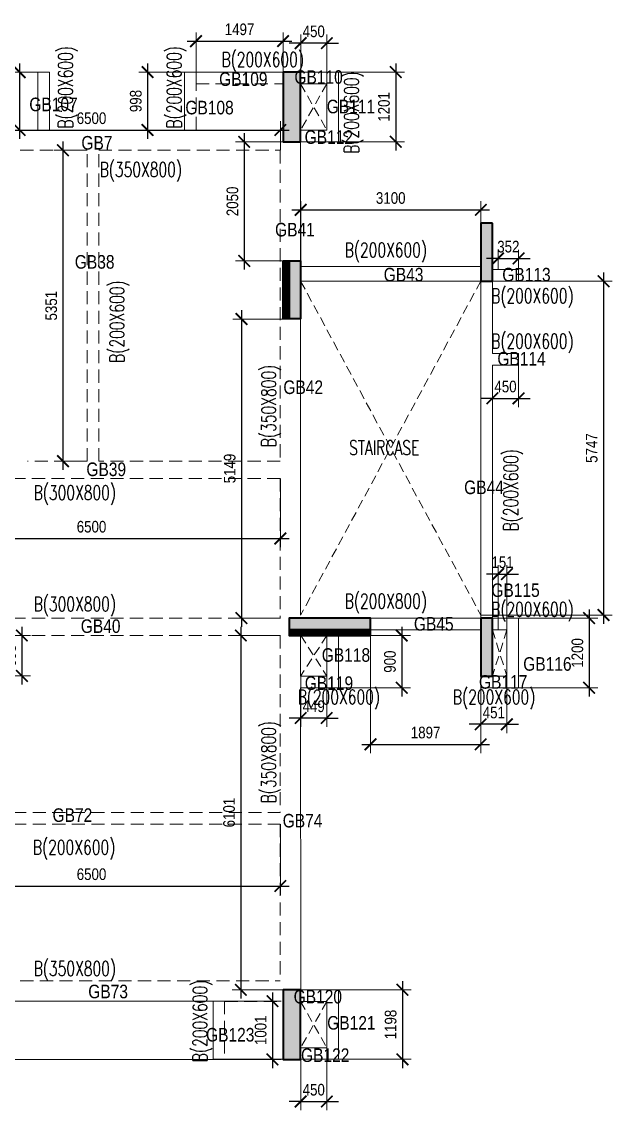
# Model space of a CAD drawing. Header units: millimetres. Extents: x -76 to 54602, y -47 to 25665.
# Drawn here: x 44440 to 54602, y 5287 to 24029 of the extents above; entities that cross this region are included whole.
import ezdxf

# ---------------------------------------------------------------- set-up
doc = ezdxf.new("R2010")
doc.units = ezdxf.units.MM
doc.linetypes.add('DASHED', pattern=[0.75, 0.5, -0.25])
doc.linetypes.add('HIDDEN', pattern=[9.525, 6.35, -3.175])
doc.layers.get('Defpoints').update_dxf_attribs({"color": 1})
for name, color, linetype, lineweight in [('S-BEAM-IDEN', 2, 'Continuous', 9), ('S-COL HATCH', 8, 'Continuous', 35), ('S-COLS', 6, 'Continuous', 35), ('S_FRAMES', 4, 'Continuous', 9), ('STR-CUTOUT', 1, 'Continuous', 13)]:
    doc.layers.add(name, color=color, linetype=linetype, lineweight=lineweight)
doc.styles.add('Dim.s & Anno.(Misc.)', font='ARIALN.TTF')
doc.styles.add('ROMANS', font='romans.shx', dxfattribs={"width": 0.75})
doc.dimstyles.new('A-GFC-100', dxfattribs={"dimscale": 100, "dimtxt": 2, "dimasz": 2, "dimexe": 1.5, "dimexo": 0, "dimgap": 1, "dimtad": 1, "dimdec": 0, "dimdsep": 46, "dimtxsty": 'Dim.s & Anno.(Misc.)', "dimblk": 'ARCHTICK', "dimcen": 0, "dimdle": 1.5, "dimclrd": 256, "dimclre": 8, "dimclrt": 6, "dimazin": 2, "dimtfac": 1, "dimtdec": 0, "dimtix": 1, "dimtmove": 2, "dimatfit": 3, "dimfxl": 1, "dimtolj": 1, "dimlwd": -1, "dimlwe": 9, "dimarcsym": 0})

# ---------------------------------------------------------------- blocks, each defined once
blk = doc.blocks.new('A$C16acb9dc')
at = {"layer": 'S-COL HATCH'}
h = blk.add_hatch(color=8, dxfattribs=at)
h.dxf.hatch_style = 1
h.paths.add_polyline_path([(47475, 17000), (47175, 17000), (47175, 15800), (47475, 15800)])
h = blk.add_hatch(color=8, dxfattribs=at)
h.dxf.hatch_style = 1
h.paths.add_polyline_path([(50777, 14400), (50577, 14400), (50577, 13400), (50777, 13400)])
h = blk.add_hatch(dxfattribs=at)
h.set_pattern_fill('ANSI31', color=8, scale=8)
h.set_pattern_definition([(45, (-490725.384, 57679.764), (-17.9605122, 17.9605122), [])])
h.paths.add_polyline_path([(47276, 13750), (47176, 13750), (47176, 12750), (47276, 12750)])
h = blk.add_hatch(color=8, dxfattribs=at)
h.dxf.hatch_style = 1
h.paths.add_polyline_path([(47276, 12750), (47476, 12750), (47476, 13750), (47276, 13750)])
h = blk.add_hatch(color=8, dxfattribs=at)
h.dxf.hatch_style = 1
h.paths.add_polyline_path([(48677, 7400), (48677, 7600), (47277, 7600), (47277, 7400)])
h = blk.add_hatch(color=8, dxfattribs=at)
h.dxf.hatch_style = 1
h.paths.add_polyline_path([(50777, 7600), (50577, 7600), (50577, 6600), (50777, 6600)])
h = blk.add_hatch(dxfattribs=at)
h.set_pattern_fill('ANSI31', color=8, scale=8, angle=-90)
h.set_pattern_definition([(315, (92606.318, 545500.954), (17.9605122, 17.9605122), [])])
h.paths.add_polyline_path([(48677, 7400), (48677, 7300), (47277, 7300), (47277, 7400)])
h = blk.add_hatch(color=8, dxfattribs=at)
h.dxf.hatch_style = 1
h.paths.add_polyline_path([(47475, 1200), (47175, 1200), (47175, 0), (47475, 0)])
at = {"layer": 'S-COLS'}
for points in [[(47475, 17000), (47175, 17000), (47175, 15800), (47475, 15800)], [(50777, 14400), (50577, 14400), (50577, 13400), (50777, 13400)], [(47176, 13750), (47476, 13750), (47476, 12750), (47176, 12750)], [(47176, 13750), (47276, 13750), (47276, 12750), (47176, 12750)], [(48677, 7300), (48677, 7600), (47277, 7600), (47277, 7300)], [(50777, 7600), (50577, 7600), (50577, 6600), (50777, 6600)], [(48677, 7300), (48677, 7400), (47277, 7400), (47277, 7300)], [(47475, 1200), (47175, 1200), (47175, 0), (47475, 0)]]:
    blk.add_lwpolyline(points, close=True, dxfattribs=at)
blk = doc.blocks.new('_ArchTick')
at = {"color": 0, "linetype": 'ByBlock', "const_width": 0.15}
blk.add_lwpolyline([(-0.5, -0.5), (0.5, 0.5)], dxfattribs=at)
blk = doc.blocks.new('*D211')
at = {"transparency": 16777216}
blk.add_line((44403, 23312), (44403, 22015), dxfattribs=at)
at = {"color": 8, "lineweight": 9, "transparency": 16777216}
for p, q in [((44715, 23162), (44253, 23162)), ((44715, 22165), (44253, 22165))]:
    blk.add_line(p, q, dxfattribs=at)
at = {"layer": 'Defpoints', "color": 0, "transparency": 16777216}
for p in [(44715, 23162), (44403, 22165), (44715, 22165)]:
    blk.add_point(p, dxfattribs=at)
at = {"transparency": 16777216, "xscale": 200, "yscale": 200, "zscale": 200}
for p, rotation in [((44403, 23162), 90), ((44403, 22165), 270)]:
    blk.add_blockref('_ArchTick', p, dxfattribs=dict(at, rotation=rotation))
at = {"color": 6, "transparency": 16777216, "insert": (44201, 22664), "char_height": 200, "attachment_point": 5, "rotation": 90, "style": 'Dim.s & Anno.(Misc.)'}
blk.add_mtext('\\A1;997', dxfattribs=at)
blk = doc.blocks.new('*D212')
at = {"transparency": 16777216}
blk.add_line((46605, 23313), (46605, 22015), dxfattribs=at)
at = {"color": 8, "lineweight": 9, "transparency": 16777216}
for p, q in [((47239, 23163), (46455, 23163)), ((47239, 22165), (46455, 22165))]:
    blk.add_line(p, q, dxfattribs=at)
at = {"layer": 'Defpoints', "color": 0, "transparency": 16777216}
for p in [(47239, 23163), (46605, 22165), (47239, 22165)]:
    blk.add_point(p, dxfattribs=at)
at = {"transparency": 16777216, "xscale": 200, "yscale": 200, "zscale": 200}
for p, rotation in [((46605, 23163), 90), ((46605, 22165), 270)]:
    blk.add_blockref('_ArchTick', p, dxfattribs=dict(at, rotation=rotation))
at = {"color": 6, "transparency": 16777216, "insert": (46403, 22664), "char_height": 200, "attachment_point": 5, "rotation": 90, "style": 'Dim.s & Anno.(Misc.)'}
blk.add_mtext('\\A1;998', dxfattribs=at)
blk = doc.blocks.new('*D213')
at = {"color": 8, "lineweight": 9, "transparency": 16777216}
for p, q in [((47439, 22963), (47439, 23846)), ((48937, 22963), (48937, 23846))]:
    blk.add_line(p, q, dxfattribs=at)
at = {"transparency": 16777216}
blk.add_line((47289, 23696), (49087, 23696), dxfattribs=at)
at = {"layer": 'Defpoints', "color": 0, "transparency": 16777216}
for p in [(48937, 23696), (47439, 22963), (48937, 22963)]:
    blk.add_point(p, dxfattribs=at)
at = {"transparency": 16777216, "xscale": 200, "yscale": 200, "zscale": 200, "rotation": 180}
blk.add_blockref('_ArchTick', (47439, 23696), dxfattribs=at)
at = {"transparency": 16777216, "xscale": 200, "yscale": 200, "zscale": 200}
blk.add_blockref('_ArchTick', (48937, 23696), dxfattribs=at)
at = {"color": 6, "transparency": 16777216, "insert": (48188, 23898), "char_height": 200, "attachment_point": 5, "style": 'Dim.s & Anno.(Misc.)'}
blk.add_mtext('\\A1;1497', dxfattribs=at)
blk = doc.blocks.new('*D214')
at = {"color": 8, "lineweight": 9, "transparency": 16777216}
for p, q in [((49240, 22962), (49240, 23811)), ((49690, 22962), (49690, 23811))]:
    blk.add_line(p, q, dxfattribs=at)
at = {"transparency": 16777216}
for p, q in [((49240, 23661), (49040, 23661)), ((49690, 23661), (49240, 23661)), ((49690, 23661), (49890, 23661))]:
    blk.add_line(p, q, dxfattribs=at)
at = {"layer": 'Defpoints', "color": 0, "transparency": 16777216}
for p in [(49240, 23661), (49240, 22962), (49690, 22962)]:
    blk.add_point(p, dxfattribs=at)
at = {"transparency": 16777216, "xscale": 200, "yscale": 200, "zscale": 200}
blk.add_blockref('_ArchTick', (49240, 23661), dxfattribs=at)
at = {"transparency": 16777216, "xscale": 200, "yscale": 200, "zscale": 200, "rotation": 180}
blk.add_blockref('_ArchTick', (49690, 23661), dxfattribs=at)
at = {"color": 6, "transparency": 16777216, "insert": (49465, 23863), "char_height": 200, "attachment_point": 5, "style": 'Dim.s & Anno.(Misc.)'}
blk.add_mtext('\\A1;450', dxfattribs=at)
blk = doc.blocks.new('*D215')
at = {"transparency": 16777216}
blk.add_line((50876, 23313), (50876, 21812), dxfattribs=at)
at = {"color": 8, "lineweight": 9, "transparency": 16777216}
for p, q in [((49890, 23163), (51026, 23163)), ((49890, 21962), (51026, 21962))]:
    blk.add_line(p, q, dxfattribs=at)
at = {"layer": 'Defpoints', "color": 0, "transparency": 16777216}
for p in [(49890, 23163), (49890, 21962), (50876, 21962)]:
    blk.add_point(p, dxfattribs=at)
at = {"transparency": 16777216, "xscale": 200, "yscale": 200, "zscale": 200}
for p, rotation in [((50876, 23163), 90), ((50876, 21962), 270)]:
    blk.add_blockref('_ArchTick', p, dxfattribs=dict(at, rotation=rotation))
at = {"color": 6, "transparency": 16777216, "insert": (50674, 22562), "char_height": 200, "attachment_point": 5, "rotation": 90, "style": 'Dim.s & Anno.(Misc.)'}
blk.add_mtext('\\A1;1201', dxfattribs=at)
blk = doc.blocks.new('*D157')
at = {"color": 8, "lineweight": 9, "transparency": 16777216}
for p, q in [((42390, 21814), (42390, 22315)), ((48890, 21816), (48890, 22315))]:
    blk.add_line(p, q, dxfattribs=at)
at = {"transparency": 16777216}
blk.add_line((42240, 22165), (49040, 22165), dxfattribs=at)
at = {"layer": 'Defpoints', "color": 0, "transparency": 16777216}
for p in [(48890, 22165), (42390, 21814), (48890, 21816)]:
    blk.add_point(p, dxfattribs=at)
at = {"transparency": 16777216, "xscale": 200, "yscale": 200, "zscale": 200, "rotation": 180}
blk.add_blockref('_ArchTick', (42390, 22165), dxfattribs=at)
at = {"transparency": 16777216, "xscale": 200, "yscale": 200, "zscale": 200}
blk.add_blockref('_ArchTick', (48890, 22165), dxfattribs=at)
at = {"color": 6, "transparency": 16777216, "insert": (45640, 22367), "char_height": 200, "attachment_point": 5, "style": 'Dim.s & Anno.(Misc.)'}
blk.add_mtext('\\A1;6500', dxfattribs=at)
blk = doc.blocks.new('*D166')
at = {"color": 8, "lineweight": 9, "transparency": 16777216}
for p, q in [((42390, 16164), (42390, 14981)), ((48890, 16164), (48890, 14981))]:
    blk.add_line(p, q, dxfattribs=at)
at = {"transparency": 16777216}
blk.add_line((42240, 15131), (49040, 15131), dxfattribs=at)
at = {"layer": 'Defpoints', "color": 0, "transparency": 16777216}
for p in [(42390, 16164), (48890, 16164), (48890, 15131)]:
    blk.add_point(p, dxfattribs=at)
at = {"transparency": 16777216, "xscale": 200, "yscale": 200, "zscale": 200, "rotation": 180}
blk.add_blockref('_ArchTick', (42390, 15131), dxfattribs=at)
at = {"transparency": 16777216, "xscale": 200, "yscale": 200, "zscale": 200}
blk.add_blockref('_ArchTick', (48890, 15131), dxfattribs=at)
at = {"color": 6, "transparency": 16777216, "insert": (45640, 15333), "char_height": 200, "attachment_point": 5, "style": 'Dim.s & Anno.(Misc.)'}
blk.add_mtext('\\A1;6500', dxfattribs=at)
blk = doc.blocks.new('*D169')
at = {"transparency": 16777216}
blk.add_line((45149, 21966), (45149, 16314), dxfattribs=at)
at = {"color": 8, "lineweight": 9, "transparency": 16777216}
for p, q in [((45565, 21816), (44999, 21816)), ((45565, 16464), (44999, 16464))]:
    blk.add_line(p, q, dxfattribs=at)
at = {"layer": 'Defpoints', "color": 0, "transparency": 16777216}
for p in [(45565, 21816), (45149, 16464), (45565, 16464)]:
    blk.add_point(p, dxfattribs=at)
at = {"transparency": 16777216, "xscale": 200, "yscale": 200, "zscale": 200}
for p, rotation in [((45149, 21816), 90), ((45149, 16464), 270)]:
    blk.add_blockref('_ArchTick', p, dxfattribs=dict(at, rotation=rotation))
at = {"color": 6, "transparency": 16777216, "insert": (44947, 19140), "char_height": 200, "attachment_point": 5, "rotation": 90, "style": 'Dim.s & Anno.(Misc.)'}
blk.add_mtext('\\A1;5351', dxfattribs=at)
blk = doc.blocks.new('*D170')
at = {"color": 8, "lineweight": 9, "transparency": 16777216}
for p, q in [((48938, 21962), (48118, 21962)), ((48939, 19911), (48118, 19911))]:
    blk.add_line(p, q, dxfattribs=at)
at = {"transparency": 16777216}
blk.add_line((48268, 22112), (48268, 19761), dxfattribs=at)
at = {"layer": 'Defpoints', "color": 0, "transparency": 16777216}
for p in [(48938, 21962), (48268, 19911), (48939, 19911)]:
    blk.add_point(p, dxfattribs=at)
at = {"transparency": 16777216, "xscale": 200, "yscale": 200, "zscale": 200}
for p, rotation in [((48268, 21962), 90), ((48268, 19911), 270)]:
    blk.add_blockref('_ArchTick', p, dxfattribs=dict(at, rotation=rotation))
at = {"color": 6, "transparency": 16777216, "insert": (48066, 20936), "char_height": 200, "attachment_point": 5, "rotation": 90, "style": 'Dim.s & Anno.(Misc.)'}
blk.add_mtext('\\A1;2050', dxfattribs=at)
blk = doc.blocks.new('*D171')
at = {"transparency": 16777216}
blk.add_line((48221, 19061), (48221, 13612), dxfattribs=at)
at = {"color": 8, "lineweight": 9, "transparency": 16777216}
for p, q in [((48939, 18911), (48071, 18911)), ((48890, 13762), (48071, 13762))]:
    blk.add_line(p, q, dxfattribs=at)
at = {"layer": 'Defpoints', "color": 0, "transparency": 16777216}
for p in [(48939, 18911), (48221, 13762), (48890, 13762)]:
    blk.add_point(p, dxfattribs=at)
at = {"transparency": 16777216, "xscale": 200, "yscale": 200, "zscale": 200}
for p, rotation in [((48221, 18911), 90), ((48221, 13762), 270)]:
    blk.add_blockref('_ArchTick', p, dxfattribs=dict(at, rotation=rotation))
at = {"color": 6, "transparency": 16777216, "insert": (48019, 16337), "char_height": 200, "attachment_point": 5, "rotation": 90, "style": 'Dim.s & Anno.(Misc.)'}
blk.add_mtext('\\A1;5149', dxfattribs=at)
blk = doc.blocks.new('*D188')
at = {"transparency": 16777216}
blk.add_line((48754, 7315), (48754, 6013), dxfattribs=at)
at = {"color": 8, "lineweight": 9, "transparency": 16777216}
for p, q in [((29740, 7165), (48904, 7165)), ((29740, 6163), (48904, 6163))]:
    blk.add_line(p, q, dxfattribs=at)
at = {"layer": 'Defpoints', "color": 0, "transparency": 16777216}
for p in [(29740, 7165), (29740, 6163), (48754, 6163)]:
    blk.add_point(p, dxfattribs=at)
at = {"transparency": 16777216, "xscale": 200, "yscale": 200, "zscale": 200}
for p, rotation in [((48754, 7165), 90), ((48754, 6163), 270)]:
    blk.add_blockref('_ArchTick', p, dxfattribs=dict(at, rotation=rotation))
at = {"color": 6, "transparency": 16777216, "insert": (48552, 6664), "char_height": 200, "attachment_point": 5, "rotation": 90, "style": 'Dim.s & Anno.(Misc.)'}
blk.add_mtext('\\A1;1001', dxfattribs=at)
blk = doc.blocks.new('*D234')
at = {"color": 8, "lineweight": 9, "transparency": 16777216}
for p, q in [((49240, 6362), (49240, 5287)), ((49690, 6362), (49690, 5287))]:
    blk.add_line(p, q, dxfattribs=at)
at = {"transparency": 16777216}
for p, q in [((49240, 5437), (49040, 5437)), ((49240, 5437), (49690, 5437)), ((49690, 5437), (49890, 5437))]:
    blk.add_line(p, q, dxfattribs=at)
at = {"layer": 'Defpoints', "color": 0, "transparency": 16777216}
for p in [(49240, 6362), (49690, 6362), (49690, 5437)]:
    blk.add_point(p, dxfattribs=at)
at = {"transparency": 16777216, "xscale": 200, "yscale": 200, "zscale": 200}
blk.add_blockref('_ArchTick', (49240, 5437), dxfattribs=at)
at = {"transparency": 16777216, "xscale": 200, "yscale": 200, "zscale": 200, "rotation": 180}
blk.add_blockref('_ArchTick', (49690, 5437), dxfattribs=at)
at = {"color": 6, "transparency": 16777216, "insert": (49465, 5639), "char_height": 200, "attachment_point": 5, "style": 'Dim.s & Anno.(Misc.)'}
blk.add_mtext('\\A1;450', dxfattribs=at)
blk = doc.blocks.new('*D235')
at = {"transparency": 16777216}
blk.add_line((50991, 7512), (50991, 6014), dxfattribs=at)
at = {"color": 8, "lineweight": 9, "transparency": 16777216}
for p, q in [((49890, 7362), (51141, 7362)), ((49890, 6164), (51141, 6164))]:
    blk.add_line(p, q, dxfattribs=at)
at = {"layer": 'Defpoints', "color": 0, "transparency": 16777216}
for p in [(49890, 7362), (49890, 6164), (50991, 6164)]:
    blk.add_point(p, dxfattribs=at)
at = {"transparency": 16777216, "xscale": 200, "yscale": 200, "zscale": 200}
for p, rotation in [((50991, 7362), 90), ((50991, 6164), 270)]:
    blk.add_blockref('_ArchTick', p, dxfattribs=dict(at, rotation=rotation))
at = {"color": 6, "transparency": 16777216, "insert": (50789, 6763), "char_height": 200, "attachment_point": 5, "rotation": 90, "style": 'Dim.s & Anno.(Misc.)'}
blk.add_mtext('\\A1;1198', dxfattribs=at)
blk = doc.blocks.new('*D236')
at = {"color": 8, "lineweight": 9, "transparency": 16777216}
for p, q in [((49240, 12762), (49240, 11890)), ((49688, 12761), (49688, 11890))]:
    blk.add_line(p, q, dxfattribs=at)
at = {"transparency": 16777216}
for p, q in [((49240, 12040), (49040, 12040)), ((49688, 12040), (49240, 12040)), ((49688, 12040), (49888, 12040))]:
    blk.add_line(p, q, dxfattribs=at)
at = {"layer": 'Defpoints', "color": 0, "transparency": 16777216}
for p in [(49240, 12762), (49688, 12761), (49240, 12040)]:
    blk.add_point(p, dxfattribs=at)
at = {"transparency": 16777216, "xscale": 200, "yscale": 200, "zscale": 200}
blk.add_blockref('_ArchTick', (49240, 12040), dxfattribs=at)
at = {"transparency": 16777216, "xscale": 200, "yscale": 200, "zscale": 200, "rotation": 180}
blk.add_blockref('_ArchTick', (49688, 12040), dxfattribs=at)
at = {"color": 6, "transparency": 16777216, "insert": (49464, 12242), "char_height": 200, "attachment_point": 5, "style": 'Dim.s & Anno.(Misc.)'}
blk.add_mtext('\\A1;449', dxfattribs=at)
blk = doc.blocks.new('*D237')
at = {"transparency": 16777216}
blk.add_line((50979, 13611), (50979, 12411), dxfattribs=at)
at = {"color": 8, "lineweight": 9, "transparency": 16777216}
for p, q in [((49889, 13461), (51129, 13461)), ((49890, 12561), (51129, 12561))]:
    blk.add_line(p, q, dxfattribs=at)
at = {"layer": 'Defpoints', "color": 0, "transparency": 16777216}
for p in [(49889, 13461), (49890, 12561), (50979, 12561)]:
    blk.add_point(p, dxfattribs=at)
at = {"transparency": 16777216, "xscale": 200, "yscale": 200, "zscale": 200}
for p, rotation in [((50979, 13461), 90), ((50979, 12561), 270)]:
    blk.add_blockref('_ArchTick', p, dxfattribs=dict(at, rotation=rotation))
at = {"color": 6, "transparency": 16777216, "insert": (50777, 13011), "char_height": 200, "attachment_point": 5, "rotation": 90, "style": 'Dim.s & Anno.(Misc.)'}
blk.add_mtext('\\A1;900', dxfattribs=at)
blk = doc.blocks.new('*D238')
at = {"color": 8, "lineweight": 9, "transparency": 16777216}
for p, q in [((52638, 13561), (52638, 14670)), ((52789, 13561), (52789, 14670))]:
    blk.add_line(p, q, dxfattribs=at)
at = {"transparency": 16777216}
for p, q in [((52638, 14520), (52438, 14520)), ((52638, 14520), (52789, 14520)), ((52789, 14520), (52989, 14520))]:
    blk.add_line(p, q, dxfattribs=at)
at = {"layer": 'Defpoints', "color": 0, "transparency": 16777216}
for p in [(52789, 14520), (52638, 13561), (52789, 13561)]:
    blk.add_point(p, dxfattribs=at)
at = {"transparency": 16777216, "xscale": 200, "yscale": 200, "zscale": 200}
blk.add_blockref('_ArchTick', (52638, 14520), dxfattribs=at)
at = {"transparency": 16777216, "xscale": 200, "yscale": 200, "zscale": 200, "rotation": 180}
blk.add_blockref('_ArchTick', (52789, 14520), dxfattribs=at)
at = {"color": 6, "transparency": 16777216, "insert": (52714, 14722), "char_height": 200, "attachment_point": 5, "style": 'Dim.s & Anno.(Misc.)'}
blk.add_mtext('\\A1;151', dxfattribs=at)
blk = doc.blocks.new('*D239')
at = {"transparency": 16777216}
blk.add_line((54205, 13911), (54205, 12411), dxfattribs=at)
at = {"color": 8, "lineweight": 9, "transparency": 16777216}
for p, q in [((52989, 13761), (54355, 13761)), ((52989, 12561), (54355, 12561))]:
    blk.add_line(p, q, dxfattribs=at)
at = {"layer": 'Defpoints', "color": 0, "transparency": 16777216}
for p in [(52989, 13761), (52989, 12561), (54205, 12561)]:
    blk.add_point(p, dxfattribs=at)
at = {"transparency": 16777216, "xscale": 200, "yscale": 200, "zscale": 200}
for p, rotation in [((54205, 13761), 90), ((54205, 12561), 270)]:
    blk.add_blockref('_ArchTick', p, dxfattribs=dict(at, rotation=rotation))
at = {"color": 6, "transparency": 16777216, "insert": (54003, 13161), "char_height": 200, "attachment_point": 5, "rotation": 90, "style": 'Dim.s & Anno.(Misc.)'}
blk.add_mtext('\\A1;1200', dxfattribs=at)
blk = doc.blocks.new('*D240')
at = {"color": 8, "lineweight": 9, "transparency": 16777216}
for p, q in [((52338, 12761), (52338, 11782)), ((52789, 12761), (52789, 11782))]:
    blk.add_line(p, q, dxfattribs=at)
at = {"transparency": 16777216}
for p, q in [((52338, 11932), (52138, 11932)), ((52789, 11932), (52338, 11932)), ((52789, 11932), (52989, 11932))]:
    blk.add_line(p, q, dxfattribs=at)
at = {"layer": 'Defpoints', "color": 0, "transparency": 16777216}
for p in [(52338, 12761), (52789, 12761), (52338, 11932)]:
    blk.add_point(p, dxfattribs=at)
at = {"transparency": 16777216, "xscale": 200, "yscale": 200, "zscale": 200}
blk.add_blockref('_ArchTick', (52338, 11932), dxfattribs=at)
at = {"transparency": 16777216, "xscale": 200, "yscale": 200, "zscale": 200, "rotation": 180}
blk.add_blockref('_ArchTick', (52789, 11932), dxfattribs=at)
at = {"color": 6, "transparency": 16777216, "insert": (52564, 12134), "char_height": 200, "attachment_point": 5, "style": 'Dim.s & Anno.(Misc.)'}
blk.add_mtext('\\A1;451', dxfattribs=at)
blk = doc.blocks.new('*D241')
at = {"color": 8, "lineweight": 9, "transparency": 16777216}
for p, q in [((52540, 18115), (52540, 17395)), ((52990, 18115), (52990, 17395))]:
    blk.add_line(p, q, dxfattribs=at)
at = {"transparency": 16777216}
for p, q in [((52540, 17545), (52340, 17545)), ((52540, 17545), (52990, 17545)), ((52990, 17545), (53190, 17545))]:
    blk.add_line(p, q, dxfattribs=at)
at = {"layer": 'Defpoints', "color": 0, "transparency": 16777216}
for p in [(52540, 18115), (52990, 18115), (52990, 17545)]:
    blk.add_point(p, dxfattribs=at)
at = {"transparency": 16777216, "xscale": 200, "yscale": 200, "zscale": 200}
blk.add_blockref('_ArchTick', (52540, 17545), dxfattribs=at)
at = {"transparency": 16777216, "xscale": 200, "yscale": 200, "zscale": 200, "rotation": 180}
blk.add_blockref('_ArchTick', (52990, 17545), dxfattribs=at)
at = {"color": 6, "transparency": 16777216, "insert": (52765, 17747), "char_height": 200, "attachment_point": 5, "style": 'Dim.s & Anno.(Misc.)'}
blk.add_mtext('\\A1;450', dxfattribs=at)
blk = doc.blocks.new('*D242')
at = {"color": 8, "lineweight": 9, "transparency": 16777216}
for p, q in [((52638, 19765), (52638, 20104)), ((52990, 19765), (52990, 20104))]:
    blk.add_line(p, q, dxfattribs=at)
at = {"transparency": 16777216}
for p, q in [((52638, 19954), (52438, 19954)), ((52638, 19954), (52990, 19954)), ((52990, 19954), (53190, 19954))]:
    blk.add_line(p, q, dxfattribs=at)
at = {"layer": 'Defpoints', "color": 0, "transparency": 16777216}
for p in [(52990, 19954), (52638, 19765), (52990, 19765)]:
    blk.add_point(p, dxfattribs=at)
at = {"transparency": 16777216, "xscale": 200, "yscale": 200, "zscale": 200}
blk.add_blockref('_ArchTick', (52638, 19954), dxfattribs=at)
at = {"transparency": 16777216, "xscale": 200, "yscale": 200, "zscale": 200, "rotation": 180}
blk.add_blockref('_ArchTick', (52990, 19954), dxfattribs=at)
at = {"color": 6, "transparency": 16777216, "insert": (52814, 20156), "char_height": 200, "attachment_point": 5, "style": 'Dim.s & Anno.(Misc.)'}
blk.add_mtext('\\A1;352', dxfattribs=at)
blk = doc.blocks.new('*D243')
at = {"color": 8, "lineweight": 9, "transparency": 16777216}
for p, q in [((49240, 19814), (49240, 20941)), ((52340, 19814), (52340, 20941))]:
    blk.add_line(p, q, dxfattribs=at)
at = {"transparency": 16777216}
blk.add_line((49090, 20791), (52490, 20791), dxfattribs=at)
at = {"layer": 'Defpoints', "color": 0, "transparency": 16777216}
for p in [(52340, 20791), (49240, 19814), (52340, 19814)]:
    blk.add_point(p, dxfattribs=at)
at = {"transparency": 16777216, "xscale": 200, "yscale": 200, "zscale": 200, "rotation": 180}
blk.add_blockref('_ArchTick', (49240, 20791), dxfattribs=at)
at = {"transparency": 16777216, "xscale": 200, "yscale": 200, "zscale": 200}
blk.add_blockref('_ArchTick', (52340, 20791), dxfattribs=at)
at = {"color": 6, "transparency": 16777216, "insert": (50790, 20993), "char_height": 200, "attachment_point": 5, "style": 'Dim.s & Anno.(Misc.)'}
blk.add_mtext('\\A1;3100', dxfattribs=at)
blk = doc.blocks.new('*D244')
at = {"transparency": 16777216}
blk.add_line((54452, 19711), (54452, 13664), dxfattribs=at)
at = {"color": 8, "lineweight": 9, "transparency": 16777216}
for p, q in [((52340, 19561), (54602, 19561)), ((52340, 13814), (54602, 13814))]:
    blk.add_line(p, q, dxfattribs=at)
at = {"layer": 'Defpoints', "color": 0, "transparency": 16777216}
for p in [(52340, 19561), (52340, 13814), (54452, 13814)]:
    blk.add_point(p, dxfattribs=at)
at = {"transparency": 16777216, "xscale": 200, "yscale": 200, "zscale": 200}
for p, rotation in [((54452, 19561), 90), ((54452, 13814), 270)]:
    blk.add_blockref('_ArchTick', p, dxfattribs=dict(at, rotation=rotation))
at = {"color": 6, "transparency": 16777216, "insert": (54250, 16688), "char_height": 200, "attachment_point": 5, "rotation": 90, "style": 'Dim.s & Anno.(Misc.)'}
blk.add_mtext('\\A1;5747', dxfattribs=at)
blk = doc.blocks.new('*D245')
at = {"color": 8, "lineweight": 9, "transparency": 16777216}
for p, q in [((50441, 13761), (50441, 11437)), ((52338, 13761), (52338, 11437))]:
    blk.add_line(p, q, dxfattribs=at)
at = {"transparency": 16777216}
blk.add_line((50291, 11587), (52488, 11587), dxfattribs=at)
at = {"layer": 'Defpoints', "color": 0, "transparency": 16777216}
for p in [(50441, 13761), (52338, 13761), (52338, 11587)]:
    blk.add_point(p, dxfattribs=at)
at = {"transparency": 16777216, "xscale": 200, "yscale": 200, "zscale": 200, "rotation": 180}
blk.add_blockref('_ArchTick', (50441, 11587), dxfattribs=at)
at = {"transparency": 16777216, "xscale": 200, "yscale": 200, "zscale": 200}
blk.add_blockref('_ArchTick', (52338, 11587), dxfattribs=at)
at = {"color": 6, "transparency": 16777216, "insert": (51390, 11789), "char_height": 200, "attachment_point": 5, "style": 'Dim.s & Anno.(Misc.)'}
blk.add_mtext('\\A1;1897', dxfattribs=at)
blk = doc.blocks.new('*D262')
at = {"color": 8, "lineweight": 9, "transparency": 16777216}
for p, q in [((42390, 10215), (42390, 8998)), ((48890, 10215), (48890, 8998))]:
    blk.add_line(p, q, dxfattribs=at)
at = {"transparency": 16777216}
blk.add_line((42240, 9148), (49040, 9148), dxfattribs=at)
at = {"layer": 'Defpoints', "color": 0, "transparency": 16777216}
for p in [(42390, 10215), (48890, 10215), (48890, 9148)]:
    blk.add_point(p, dxfattribs=at)
at = {"transparency": 16777216, "xscale": 200, "yscale": 200, "zscale": 200, "rotation": 180}
blk.add_blockref('_ArchTick', (42390, 9148), dxfattribs=at)
at = {"transparency": 16777216, "xscale": 200, "yscale": 200, "zscale": 200}
blk.add_blockref('_ArchTick', (48890, 9148), dxfattribs=at)
at = {"color": 6, "transparency": 16777216, "insert": (45640, 9350), "char_height": 200, "attachment_point": 5, "style": 'Dim.s & Anno.(Misc.)'}
blk.add_mtext('\\A1;6500', dxfattribs=at)
blk = doc.blocks.new('*D266')
at = {"transparency": 16777216}
blk.add_line((44441, 13612), (44441, 12615), dxfattribs=at)
at = {"color": 8, "lineweight": 9, "transparency": 16777216}
for p, q in [((43390, 13462), (44591, 13462)), ((43390, 12765), (44591, 12765))]:
    blk.add_line(p, q, dxfattribs=at)
at = {"layer": 'Defpoints', "color": 0, "transparency": 16777216}
for p in [(43390, 13462), (43390, 12765), (44441, 12765)]:
    blk.add_point(p, dxfattribs=at)
at = {"transparency": 16777216, "xscale": 200, "yscale": 200, "zscale": 200}
for p, rotation in [((44441, 13462), 90), ((44441, 12765), 270)]:
    blk.add_blockref('_ArchTick', p, dxfattribs=dict(at, rotation=rotation))
at = {"color": 6, "transparency": 16777216, "insert": (44239, 13113), "char_height": 200, "attachment_point": 5, "rotation": 90, "style": 'Dim.s & Anno.(Misc.)'}
blk.add_mtext('\\A1;698', dxfattribs=at)
blk = doc.blocks.new('*D267')
at = {"transparency": 16777216}
blk.add_line((48210, 13612), (48210, 7211), dxfattribs=at)
at = {"color": 8, "lineweight": 9, "transparency": 16777216}
for p, q in [((48890, 13462), (48060, 13462)), ((48937, 7361), (48060, 7361))]:
    blk.add_line(p, q, dxfattribs=at)
at = {"layer": 'Defpoints', "color": 0, "transparency": 16777216}
for p in [(48890, 13462), (48210, 7361), (48937, 7361)]:
    blk.add_point(p, dxfattribs=at)
at = {"transparency": 16777216, "xscale": 200, "yscale": 200, "zscale": 200}
for p, rotation in [((48210, 13462), 90), ((48210, 7361), 270)]:
    blk.add_blockref('_ArchTick', p, dxfattribs=dict(at, rotation=rotation))
at = {"color": 6, "transparency": 16777216, "insert": (48008, 10412), "char_height": 200, "attachment_point": 5, "rotation": 90, "style": 'Dim.s & Anno.(Misc.)'}
blk.add_mtext('\\A1;6101', dxfattribs=at)

msp = doc.modelspace()

# ---------------------------------------------------------------- linework, layer by layer
at = {"layer": 'S_FRAMES', "linetype": 'DASHED', "ltscale": 450}
for p, q in [((48939.6, 22962), (48939.6, 22165.3)), ((45564.7, 16464.5), (45564.7, 21815.6)), ((45764.7, 16464.5), (45764.7, 21815.6)), ((48889.6, 21815.6), (48889.6, 16464.5)), ((45564.7, 16464.5), (44539.7, 16464.5)), ((48889.6, 16464.5), (45764.7, 16464.5)), ((48889.6, 16164.5), (42389.6, 16164.5)), ((48889.6, 16164.5), (48889.6, 13762.4)), ((48889.6, 13762.4), (42389.6, 13762.4)), ((48889.6, 13462.4), (43590.4, 13462.4)), ((48889.6, 13462.4), (48889.6, 10414.7)), ((42939.9, 10414.7), (48889.6, 10414.7)), ((42939.9, 10214.7), (48889.6, 10214.7)), ((48889.6, 10214.7), (48889.6, 7514.5)), ((42389.6, 7514.5), (48889.6, 7514.5)), ((47931.3, 7164.5), (47931.3, 6164.2)), ((47931.3, 6164.2), (47731.3, 6164.2))]:
    msp.add_line(p, q, dxfattribs=at)
at = {"layer": 'S_FRAMES', "linetype": 'Continuous', "ltscale": 450}
for p, q in [((49239.6, 19814.4), (52339.6, 19814.4)), ((49239.6, 19564.3), (49239.6, 13814.4)), ((49239.6, 19564.3), (52339.6, 19564.3))]:
    msp.add_line(p, q, dxfattribs=at)
at = {"layer": 'S_FRAMES'}
for p, q in [((52339.9, 19561.3), (52339.9, 13761.2)), ((52539.9, 19561.3), (52539.9, 18314.7)), ((52539.9, 18114.6), (52539.9, 13761.2)), ((50441.3, 13760.8), (52339.9, 13760.8)), ((50441.3, 13560.8), (52339.9, 13560.8)), ((47731.3, 6164.2), (47731.3, 7164.5)), ((47931.3, 6164.2), (48939.6, 6164.2))]:
    msp.add_line(p, q, dxfattribs=at)
at = {"layer": 'S_FRAMES', "linetype": 'Continuous', "ltscale": 450}
for points in [[(44715.2, 22165.3), (44715.2, 23162.4), (44915.2, 23162.4), (44915.2, 22165.3)], [(43539.7, 22165.3), (44715.2, 22165.3)], [(44915.2, 22165.3), (47239.2, 22165.3)], [(52540, 19764.5), (52989.9, 19765.3), (52989.9, 19564.5), (52540.3, 19564.5)], [(52539.9, 18314.7), (52989.9, 18315.4), (52989.9, 18114.6), (52539.9, 18114.6)], [(52340.2, 12761.3), (52340.2, 12561.3), (52989.5, 12561.3), (52989.5, 13761.2), (52539.7, 13761.2)], [(52538.5, 13561), (52789.5, 13561), (52789.5, 12761.3), (52539.7, 12761.3)], [(49688.4, 13460.8), (49688.4, 12760.8), (49238.8, 12760.8)], [(49239.6, 12560.8), (49889.9, 12560.8), (49888.8, 13460.8)]]:
    msp.add_lwpolyline(points, dxfattribs=at)
at = {"layer": 'S_FRAMES'}
for points in [[(47239.2, 22165.3), (47239.2, 23162.8), (49890.1, 23162.8), (49890.1, 21962.1), (49239.6, 21962.1), (49239.6, 19814.4)], [(49239.6, 13462.4), (49239.6, 12762.3)], [(49239.6, 12559), (49239.9, 7362.1), (49890.1, 7362.2), (49889.8, 6164.3), (49239.7, 6164.3)], [(43601.3, 7164.5), (47731.3, 7164.5)], [(49239.9, 7162.1), (49690.1, 7162.2), (49689.8, 6362.1), (49239.7, 6362.1)]]:
    msp.add_lwpolyline(points, dxfattribs=at)
at = {"layer": 'S_FRAMES', "linetype": 'DASHED', "ltscale": 450}
for points in [[(47439.2, 22165.3), (47439.2, 22963.1), (48939.7, 22963.1), (48939.7, 22167.4)], [(47439.2, 22165.3), (48939.7, 22165.3)], [(42389.6, 21815.6), (45564.7, 21815.6)], [(45764.7, 21815.6), (48889.6, 21815.6)], [(47931.3, 7162.3), (48923.3, 7162.3)]]:
    msp.add_lwpolyline(points, dxfattribs=at)
at = {"layer": 'S_FRAMES'}
msp.add_lwpolyline([(49239.7, 22162.5), (49239.7, 22962), (49690.1, 22962), (49690.1, 22162)], close=True, dxfattribs=at)
at = {"layer": 'STR-CUTOUT', "color": 1, "linetype": 'HIDDEN', "ltscale": 25}
for p, q in [((49239.5, 22962), (49688.9, 22163.8)), ((49688.9, 22962), (49239.7, 22165.3)), ((49239.7, 19564.4), (52339.7, 13814.4)), ((52339.7, 19564.4), (49239.7, 13814.4)), ((52789.5, 13561), (52540, 12761.3)), ((52540, 13561), (52789.5, 12761.3)), ((49690.4, 13460.8), (49238.9, 12762.3)), ((49241.8, 13460.8), (49690.4, 12762.3)), ((49690.2, 7161.7), (49238.6, 6360.5)), ((49238.6, 7160.4), (49690.2, 6361.6))]:
    msp.add_line(p, q, dxfattribs=at)

# ---------------------------------------------------------------- block references
msp.add_blockref('A$C16acb9dc', (1763.1, 6161.3))

# ---------------------------------------------------------------- texts
at = {"style": 'Dim.s & Anno.(Misc.)'}
for s, p in [('GB109', (47836.2, 22924.7)), ('GB110', (49132, 22961)), ('GB107', (44569.1, 22489)), ('GB111', (49689, 22452.8)), ('GB108', (47255, 22434.6)), ('GB112', (49307.6, 21926.4)), ('GB7', (45465.4, 21828.5)), ('GB41', (48798.8, 20333.2)), ('GB38', (45352.1, 19777.7)), ('GB43', (50668.9, 19558.4)), ('GB113', (52709.5, 19558.4)), ('GB114', (52625, 18110.4)), ('GB42', (48941.7, 17619.4)), ('GB39', (45551.3, 16206.2)), ('GB44', (52053, 15895.5)), ('GB115', (52521.5, 14125.2)), ('GB40', (45454.8, 13505.6)), ('GB45', (51188.3, 13545.3)), ('GB118', (49602.9, 13008.9)), ('GB116', (53070, 12855)), ('GB119', (49310.5, 12524.5)), ('GB117', (52308.5, 12545.5)), ('GB72', (44969.2, 10251.9)), ('GB74', (48930.3, 10156)), ('GB73', (45583.6, 7215)), ('GB120', (49118.5, 7125.9)), ('GB121', (49696.1, 6675.9)), ('GB123', (47610.9, 6470.5)), ('GB122', (49245.7, 6118.4))]:
    msp.add_text(s, height=233.43, dxfattribs=at).set_placement(p)
at = {"layer": 'S-BEAM-IDEN', "color": 1, "style": 'ROMANS', "width": 0.7}
for p in [(45317.7, 22191.9), (47186.7, 22191.9), (50240.3, 21757.6), (46202.9, 18157.4), (47631.6, 6115.8)]:
    msp.add_text('B(200X600)', height=250, rotation=90, dxfattribs=at).set_placement(p)
for p in [(47877.4, 23254), (49997.4, 19973.1), (52518.3, 19185.1), (52518.3, 18404), (52518.3, 13786.2), (49187, 12277.5), (51860.2, 12277.5), (44631.1, 9689.6)]:
    msp.add_text('B(200X600)', height=250, dxfattribs=at).set_placement(p)
at = {"layer": 'S-BEAM-IDEN', "color": 3, "style": 'ROMANS', "width": 0.7}
for s, p in [('B(350X800)', (45779.6, 21359.4)), ('STAIRCASE', (50073.9, 16571.7)), ('STAIRCASE', (50073.9, 16571.7)), ('STAIRCASE', (50073.9, 16570.6)), ('B(300X800)', (44643.7, 15795.4)), ('B(300X800)', (44643.7, 13877.9)), ('B(200X800)', (49997.4, 13927.9)), ('B(350X800)', (44643.7, 7602.6))]:
    msp.add_text(s, height=250, dxfattribs=at).set_placement(p)
for s, p in [('B(350X800)', (48812.9, 16705.2)), ('B(200X600)', (52982.5, 15254.6)), ('B(350X800)', (48812.9, 10571.9))]:
    msp.add_text(s, height=250, rotation=90, dxfattribs=at).set_placement(p)

# ---------------------------------------------------------------- dimensions: what is measured, and where the dimension line sits
for base, p1, p2, picture, middle in [((48936.6, 23695.6), (47439.2, 22963.1), (48936.6, 22963.1), '*D213', (48187.9, 23897.7)), ((49239.7, 23661.3), (49690.1, 22962), (49239.7, 22961.7), '*D214', (49464.9, 23863.4)), ((48889.6, 22165.3), (42389.6, 21814.3), (48889.6, 21815.6), '*D157', (45639.6, 22367.4)), ((52339.6, 20791), (49239.6, 19814.4), (52339.6, 19814.4), '*D243', (50789.6, 20993.1)), ((52989.9, 19953.9), (52638.3, 19764.7), (52989.9, 19765.3), '*D242', (52814.1, 20156)), ((52989.9, 17545), (52539.9, 18114.6), (52989.9, 18114.6), '*D241', (52764.9, 17747.1)), ((48889.6, 15131.2), (42389.6, 16164.5), (48889.6, 16164.5), '*D166', (45639.6, 15333.4)), ((52789.5, 14520), (52638.3, 13561), (52789.5, 13561), '*D238', (52713.9, 14722.1)), ((52338.3, 11587), (50441.3, 13760.8), (52338.3, 13760.8), '*D245', (51389.8, 11789.2)), ((49239.6, 12040), (49688.4, 12760.8), (49239.6, 12762.3), '*D236', (49464, 12242.2)), ((52338.3, 11932.2), (52789.5, 12761.3), (52338.3, 12761.3), '*D240', (52563.9, 12134.4)), ((48889.6, 9147.6), (42389.6, 10214.7), (48889.6, 10214.7), '*D262', (45639.6, 9349.7)), ((49689.8, 5437.3), (49239.7, 6362.1), (49689.8, 6362.1), '*D234', (49464.7, 5639.5))]:
    dim = msp.add_linear_dim(base=base, p1=p1, p2=p2, dimstyle='A-GFC-100')
    dim.commit()
    dim.dimension.update_dxf_attribs({"geometry": picture, "text_midpoint": middle})
for base, p1, p2, picture, middle in [((44402.9, 22165.3), (44715.2, 23162.4), (44715.2, 22165.3), '*D211', (44200.8, 22663.8)), ((46604.8155, 22165.2722), (47239.1695, 23162.8325), (47239.1689, 22165.2722), '*D212', (46402.701, 22664.0523)), ((50875.9, 21962.1), (49890.1, 23162.8), (49890.1, 21962.1), '*D215', (50673.8, 22562.4)), ((45149.1, 16464.5), (45564.7, 21815.6), (45564.7, 16464.5), '*D169', (44946.9, 19140)), ((48267.6, 19911.2), (48938.2, 21961.5), (48939.1, 19911.2), '*D170', (48065.5, 20936.4)), ((54452, 13814.4), (52339.9, 19561.3), (52339.7, 13814.4), '*D244', (54250.3, 16687.9)), ((48221.1, 13762.4), (48939.1, 18911.3), (48889.6, 13762.4), '*D171', (48019, 16336.8)), ((54205.4, 12561.3), (52989.5, 13761.2), (52989.5, 12561.3), '*D239', (54003.3, 13161.2)), ((44441.4, 12764.5), (43390.4, 13462.3), (43390.4, 12764.5), '*D266', (44239.3, 13113.4)), ((48209.7, 7361.3), (48889.6, 13462.4), (48936.8, 7361.3), '*D267', (48007.6, 10411.8)), ((50979.3, 12560.8), (49888.8, 13460.8), (49889.9, 12560.8), '*D237', (50777.2, 13010.8)), ((50991.2, 6164.3), (49890.1, 7362.2), (49889.8, 6164.3), '*D235', (50789.1, 6763.3)), ((48753.8, 6163.5), (29739.7, 7164.5), (29739.7, 6163.5), '*D188', (48551.7, 6664))]:
    dim = msp.add_linear_dim(base=base, p1=p1, p2=p2, angle=90, dimstyle='A-GFC-100')
    dim.commit()
    dim.dimension.update_dxf_attribs({"geometry": picture, "text_midpoint": middle})

doc.saveas('drawing.dxf')
